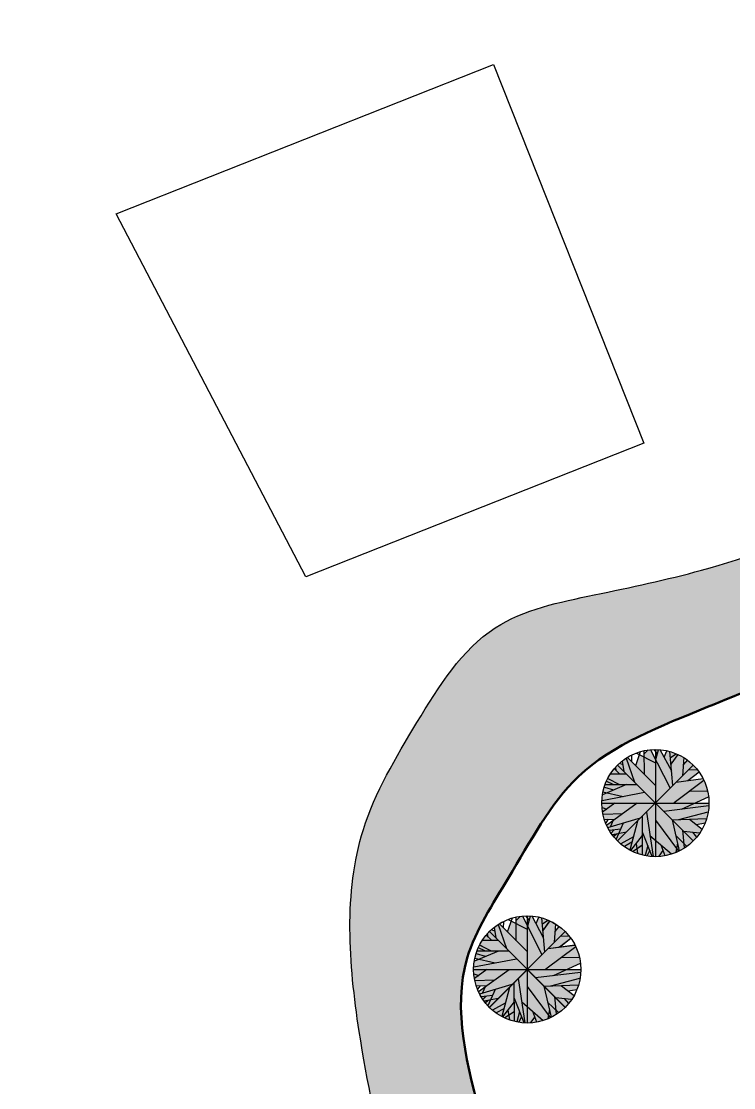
# Model space of a CAD drawing. Header units: inches. Extents: x 1352 to 5457, y 84 to 1168.
# Drawn here: x 2298.998 to 2301.24, y 190.441 to 193.798 of the extents above; entities that cross this region are included whole.
import ezdxf

# ---------------------------------------------------------------- set-up
doc = ezdxf.new("R2010")
doc.units = ezdxf.units.IN
doc.header["$MEASUREMENT"] = 0
doc.linetypes.add('ACAD_ISO10W100', pattern=[18, 12, -3, 0, -3])
for name, color, linetype, lineweight in [('boundary', 250, 'ACAD_ISO10W100', 50), ('CILL', 250, 'Continuous', 9), ('win', 250, 'Continuous', 30)]:
    doc.layers.add(name, color=color, linetype=linetype, lineweight=lineweight)

# ---------------------------------------------------------------- blocks, each defined once
blk = doc.blocks.new('Tree - deciduous plan')
for p, q in [((2.426, 54.9406), (-1.4472, 59.9056)), ((0, 59.9996), (0, -60)), ((-32.6092, 50.4264), (-23.2782, 23.5674)), ((-31.2008, 51.1035), (-0.2149, 20.1818)), ((-26.4472, 46.5894), (-26.2712, 53.8116)), ((-22.0458, 42.0753), (-16.5881, 57.6486)), ((-21.1656, 55.8436), (-0.0388, 45.0094)), ((-12.5388, 54.9406), (-7.9613, 59.4546)), ((-12.3627, 32.1443), (-12.5388, 58.7776)), ((-5.3205, 59.6806), (16.5105, 16.7963)), ((0.4894, 48.6208), (3.6584, 59.6806)), ((18.2711, 35.5298), (5.419, 59.6806)), ((9.8203, 51.5549), (12.8133, 58.5516)), ((19.6795, 19.5047), (16.3344, 57.6486)), ((17.0387, 51.1035), (23.2006, 55.1666)), ((17.7429, 43.6552), (25.4894, 54.2636)), ((31.6513, 50.8778), (30.2429, 30.5643)), ((31.1232, 42.5267), (35.8767, 48.1693)), ((-45.8134, 38.2383), (-40.5318, 33.0471)), ((-43.8768, 36.4326), (-44.405, 40.2696)), ((42, 42), (-42, -42)), ((42, -42), (-42, 42)), ((-40.1797, 44.558), (-36.4825, 43.2038)), ((-37.0107, 47.0408), (-35.25, 35.5298)), ((37.1091, 37.1098), (46.6161, 37.5612)), ((-54.7923, 24.4702), (-47.75, 21.0847)), ((-53.2078, 27.4044), (-40.1797, 20.859)), ((-49.8627, 32.8214), (-32.7853, 32.8214)), ((54.3626, 25.3731), (20.9119, 0.3198)), ((23.3767, 23.3417), (53.3063, 27.4044)), ((36.2288, 25.1474), (48.9049, 35.0784)), ((-59.7219, 2.8025), (-12.0106, 12.0565)), ((-32.2571, 20.6333), (-59.1937, 9.348)), ((-58.6656, 12.7336), (-35.9543, 7.5424)), ((-57.081, 17.9248), (-47.0458, 14.7649)), ((-56.0247, 20.859), (-20.8134, 20.859)), ((38.5175, 13.4107), (58.2359, 13.6364)), ((-54.6162, -24.7335), (-20.2853, 0.0941)), ((29.3626, -6.6771), (59.4682, 7.091)), ((-60, 0), (60, 0)), ((-59.7219, -4.8714), (-54.2641, -6.6771)), ((-45.2853, -0.1316), (-59.0177, -10.0627)), ((-58.4895, -12.3197), (-36.4825, -11.6426)), ((-10.074, -10.0627), (-2.5036, -59.7178)), ((9.2922, -9.1598), (59.6443, -2.8401)), ((26.3697, -18.4138), (58.9401, -9.8369)), ((-57.081, -18.4138), (-45.2853, -17.9624)), ((-52.6797, -18.188), (-55.4966, -22.0251)), ((-53.2078, -27.442), (-16.7641, -16.6081)), ((-47.2219, -19.3166), (-50.2148, -26.3135)), ((-35.9543, -22.4765), (-44.0529, -40.5329)), ((-19.9331, -20.2194), (-28.5599, -52.721)), ((-14.8275, -15.0282), (-14.6515, -57.6865)), ((-0.0388, -19.0909), (25.8415, -53.8495)), ((18.6232, -18.6394), (26.7218, -53.3981)), ((18.7992, -18.6394), (57.3556, -17.2853)), ((38.1654, -18.188), (52.426, -29.0219)), ((45.9119, -24.0564), (55.595, -22.2508)), ((-38.9472, -29.0219), (-51.4472, -30.6018)), ((-46.5177, -30.1504), (-49.5106, -33.536)), ((-32.4331, -32.4075), (-48.1021, -35.5674)), ((-43.7008, -34.6645), (-46.6937, -37.373)), ((-14.6515, -32.1818), (-3.912, -59.4922)), ((30.419, -30.1504), (32.3556, -50.0125)), ((31.4753, -31.279), (49.6091, -33.3103)), ((41.5105, -32.6332), (46.088, -38.0501)), ((-24.6867, -37.8244), (-38.7712, -45.7241)), ((-26.2712, -43.9185), (-34.7219, -48.6583)), ((-14.6515, -36.2445), (-27.6797, -52.9467)), ((-14.6515, -47.3041), (-25.0388, -54.3009)), ((-21.5177, -45.4984), (-19.9331, -56.1065)), ((-8.4895, -47.5298), (-11.4825, -58.5893)), ((-6.2008, -36.2445), (17.919, -57.0094)), ((5.9471, -46.6269), (10.5246, -58.5893)), ((22.8485, -36.4702), (35.3485, -48.4326)), ((24.7852, -44.8213), (23.0246, -54.978)), ((-6.3768, -52.721), (-9.3698, -58.815)), ((8.4119, -53.1724), (3.8344, -59.4922))]:
    blk.add_line(p, q)
blk.add_circle((0, 0), 60)

msp = doc.modelspace()

# ---------------------------------------------------------------- hatches: boundary and pattern name
at = {"layer": 'CILL'}
h = msp.add_hatch(color=256, dxfattribs=at)
h.set_gradient(color1=(91, 91, 91), color2=(156, 156, 156), one_color=1, tint=0.61)
edge = h.paths.add_edge_path()
edge.add_spline(control_points=[(2305.1939, 197.798), (2305.0877, 197.2439), (2304.9201, 196.3698), (2304.6913, 195.2202), (2304.3911, 194.4008), (2304.1198, 193.7345), (2303.8529, 193.3895), (2303.751, 193.2577)], knot_values=[0, 0, 0, 0, 1.693824, 2.671967, 3.506632, 4.312481, 4.810669, 4.810669, 4.810669, 4.810669], degree=3, periodic=0)
edge.add_spline(control_points=[(2303.751, 193.2577), (2303.4849, 192.9448), (2303.0354, 192.5778), (2302.504, 192.0948), (2302.1521, 191.7975), (2301.7762, 191.7069), (2301.44, 191.7608), (2301.1196, 191.6196), (2300.7335, 191.4758), (2300.5557, 191.1289), (2300.3285, 190.7889), (2300.4637, 190.258), (2300.7347, 189.4465), (2301.0435, 188.519), (2301.3283, 187.7359), (2301.4813, 187.2745), (2301.5303, 186.9489), (2301.4971, 186.6585), (2301.4564, 186.3838), (2301.2908, 186.1253), (2301.1148, 185.8346), (2300.8734, 185.5819), (2300.691, 185.4646), (2300.5963, 185.4109)], knot_values=[176.500273, 176.500273, 176.500273, 176.500273, 221.818396, 239.76272, 255.979104, 271.890042, 280.541749, 292.706956, 309.646053, 323.890257, 334.284199, 353.432754, 379.149869, 431.120027, 459.941118, 471.155389, 484.679205, 495.737285, 503.332224, 514.953976, 528.920487, 540.933976, 552.924704, 552.924704, 552.924704, 552.924704], degree=3, periodic=0)
edge.add_spline(control_points=[(2300.5963, 185.4109), (2300.4872, 185.3698), (2300.3296, 185.3103), (2300.0776, 185.0105), (2299.6443, 184.8756), (2299.2002, 184.7521), (2298.834, 184.7325), (2298.406, 184.835), (2297.915, 184.8871), (2297.5047, 185.1294), (2297.1299, 185.2356), (2296.8289, 185.5495), (2296.4977, 185.8846), (2295.6899, 186.5698), (2295.0444, 187.1749), (2294.5148, 187.6713)], knot_values=[0, 0, 0, 0, 0.34115, 0.492686, 1.155878, 1.62825, 1.889211, 2.242412, 2.945312, 3.340311, 3.658788, 4.092722, 4.607327, 5.083919, 7.262947, 7.262947, 7.262947, 7.262947], degree=3, periodic=0)
edge.add_line((2294.5148, 187.6713), (2294.5148, 188.2465))
edge.add_spline(control_points=[(2294.5148, 188.2465), (2295.3293, 187.6055), (2296.2794, 186.8579), (2297.1319, 185.6957), (2297.64, 185.4425), (2298.2627, 185.154), (2299, 185.2467), (2299.7936, 185.5007), (2300.5073, 185.7677), (2301.0347, 186.308), (2301.2187, 186.9324), (2301.0643, 187.6079), (2300.808, 188.3148), (2300.4204, 188.9945), (2300.2528, 189.8085), (2300.0527, 190.5003), (2300.0028, 191.1876), (2300.2421, 191.5911), (2300.4461, 191.9192), (2300.8111, 191.9942), (2301.1772, 192.0709), (2301.5248, 192.1984), (2301.9065, 192.3455), (2302.2498, 192.6158), (2302.6637, 193.0361), (2303.0422, 193.5134), (2303.3845, 193.9483), (2303.6249, 194.343), (2303.8709, 194.6171), (2304.0299, 194.9692), (2304.1196, 195.3217), (2304.2504, 196.2981), (2304.4134, 197.1258), (2304.5484, 197.8111)], knot_values=[0, 0, 0, 0, 3.09476, 3.609754, 4.261795, 4.763076, 5.646519, 6.377463, 7.294716, 7.882094, 8.583945, 9.136106, 9.930948, 10.842233, 11.458736, 12.402556, 13.038096, 13.415114, 13.802114, 14.130435, 14.476747, 14.938459, 15.234958, 15.699535, 16.231601, 17.0056, 17.524467, 17.890093, 18.390682, 18.61642, 19.041844, 19.476788, 21.571365, 21.571365, 21.571365, 21.571365], degree=3, periodic=0)
edge.add_line((2304.5484, 197.8111), (2304.8738, 199.4636))
edge.add_line((2304.8738, 199.4636), (2305.4931, 199.4636))
edge.add_line((2305.4931, 199.4636), (2305.1939, 197.798))
h = msp.add_hatch(color=256, dxfattribs=at)
h.set_gradient(color1=(0, 204, 51), color2=(46, 255, 98), one_color=1, tint=0.59, name='INVSPHERICAL')
h.paths.add_polyline_path([(2301.1308, 191.4353, 0.013628), (2301.1253, 191.4426), (2301.0981, 191.4413), (2301.0593, 191.4026), (2301.0953, 191.4074)])
h.paths.add_polyline_path([(2301.1438, 191.414), (2301.0593, 191.4026), (2300.9937, 191.3369), (2301.1173, 191.3369), (2301.1612, 191.357, 0.08904)])
h.paths.add_polyline_path([(2301.0827, 191.4803, 0.070169), (2301.0396, 191.4993), (2301.049, 191.3922), (2301.0981, 191.4413), (2301.1253, 191.4426, 0.063606), (2301.0945, 191.4723), (2301.0811, 191.4564)])
h.paths.add_polyline_path([(2301.0451, 191.4368), (2301.0088, 191.505, 0.02244), (2300.9937, 191.5057), (2300.9937, 191.3369), (2301.049, 191.3922)])
h.paths.add_polyline_path([(2301.0396, 191.4993, 0.014988), (2301.0298, 191.5018), (2301.0212, 191.4817), (2301.0451, 191.4368)], flags=17)
h.paths.add_polyline_path([(2300.9786, 191.505, 0.01083), (2300.9713, 191.5042), (2300.9585, 191.4915), (2300.9586, 191.4815), (2300.9937, 191.4635), (2300.9937, 191.4754)])
h.paths.add_polyline_path([(2300.9586, 191.4815), (2300.9436, 191.4892), (2300.9316, 191.455), (2300.9589, 191.4278)])
h.paths.add_polyline_path([(2300.9937, 191.4635), (2300.9586, 191.4815), (2300.9589, 191.4278), (2300.9057, 191.4809, 0.029164), (2300.8895, 191.4697), (2300.8913, 191.4584), (2300.8807, 191.4623, 0.090602), (2300.8437, 191.4142), (2300.8807, 191.3956), (2300.935, 191.3956), (2300.9937, 191.3369)])
h.paths.add_polyline_path([(2300.935, 191.3956), (2300.8807, 191.3956), (2300.8437, 191.4142, 0.065557), (2300.8288, 191.3727), (2300.8424, 191.3696), (2300.827, 191.3631, 0.03899), (2300.8249, 191.3369), (2300.9937, 191.3369)])
h.paths.add_polyline_path([(2300.9363, 191.3369), (2300.8249, 191.3369, 0.020209), (2300.8255, 191.3233), (2300.8409, 191.3182), (2300.8274, 191.3084, 0.035514), (2300.8331, 191.2851), (2300.8664, 191.2864)], flags=16)
h.paths.add_polyline_path([(2300.9937, 191.3369), (2300.9363, 191.3369), (2300.84, 191.2673, 0.027559), (2300.8486, 191.2508), (2300.8843, 191.2553), (2300.8778, 191.2408), (2300.9026, 191.2458)], flags=17)
h.paths.add_polyline_path([(2300.9937, 191.3369), (2300.9654, 191.3086), (2300.9766, 191.2347), (2300.9937, 191.22)])
h.paths.add_polyline_path([(2300.9937, 191.22), (2300.9766, 191.2347), (2300.9654, 191.3086), (2300.9026, 191.2458), (2300.8778, 191.2408), (2300.8696, 191.2225, 0.030609), (2300.8845, 191.2083), (2300.9245, 191.2307), (2300.9133, 191.1885, 0.124716), (2300.9937, 191.1682)], flags=17)
h.paths.add_polyline_path([(2300.9937, 191.2831), (2300.9937, 191.1682, 0.158969), (2301.0932, 191.2006), (2301.0577, 191.2346), (2301.0633, 191.2104), (2301.0604, 191.1935)], flags=17)
h.paths.add_polyline_path([(2301.046, 191.2846), (2300.9937, 191.3369), (2300.9937, 191.2831), (2301.0604, 191.1935), (2301.0633, 191.2104)])
h.paths.add_polyline_path([(2301.1624, 191.3369), (2301.1173, 191.3369), (2301.0766, 191.3183), (2301.0195, 191.3111), (2301.0461, 191.2845), (2301.1553, 191.2883, 0.073172)])
h.paths.add_polyline_path([(2301.1228, 191.2693), (2301.1504, 191.2744, 0.021827), (2301.1553, 191.2883), (2301.0461, 191.2845), (2301.0793, 191.2513), (2301.0833, 191.2101), (2301.0932, 191.2006, 0.109035), (2301.1413, 191.2552)])
h.paths.add_polyline_path([(2300.9937, 191.1682, 0.158969), (2301.0932, 191.2006), (2301.0833, 191.2101), (2301.0793, 191.2513), (2301.046, 191.2846), (2301.0633, 191.2104), (2301.0604, 191.1935), (2300.9937, 191.2831)])
h.paths.add_polyline_path([(2300.9654, 191.3086), (2300.9937, 191.3369), (2300.9363, 191.3369), (2300.84, 191.2673, 0.294446), (2300.9937, 191.1682), (2300.9937, 191.22), (2300.9766, 191.2347)])
h.paths.add_polyline_path([(2300.9363, 191.3369), (2300.8249, 191.3369, 0.078145), (2300.8331, 191.2851), (2300.8664, 191.2864)])
h = msp.add_hatch(color=256, dxfattribs=at)
h.set_gradient(color1=(0, 204, 51), color2=(46, 255, 98), one_color=1, tint=0.59, name='INVSPHERICAL')
h.paths.add_polyline_path([(2300.9937, 191.3369), (2300.9363, 191.3369), (2300.84, 191.2673, 0.027559), (2300.8486, 191.2508), (2300.8843, 191.2553), (2300.8778, 191.2408), (2300.9026, 191.2458)])
h.paths.add_polyline_path([(2300.9363, 191.3369), (2300.8249, 191.3369, 0.020209), (2300.8255, 191.3233), (2300.8409, 191.3182), (2300.8274, 191.3084, 0.035514), (2300.8331, 191.2851), (2300.8664, 191.2864)])
h = msp.add_hatch(color=256, dxfattribs=at)
h.set_gradient(color1=(0, 204, 51), color2=(46, 255, 98), one_color=1, tint=0.59, name='INVSPHERICAL')
h.paths.add_polyline_path([(2301.1173, 191.3369), (2300.9937, 191.3369), (2301.0195, 191.3111), (2301.0766, 191.3183)])
h.paths.add_polyline_path([(2300.9937, 191.2831), (2300.9937, 191.1682, 0.158969), (2301.0932, 191.2006), (2301.0577, 191.2346), (2301.0633, 191.2104), (2301.0604, 191.1935)], flags=17)
h.paths.add_polyline_path([(2301.0793, 191.2513), (2301.046, 191.2846), (2301.0633, 191.2104), (2301.0604, 191.1935), (2300.9937, 191.2831), (2300.9937, 191.1682, 0.158969), (2301.0932, 191.2006), (2301.0833, 191.2101)])
h = msp.add_hatch(color=256, dxfattribs=at)
h.set_gradient(color1=(0, 204, 51), color2=(46, 255, 98), one_color=1, tint=0.59, name='INVSPHERICAL')
h.paths.add_polyline_path([(2300.9654, 191.3086), (2300.9026, 191.2458), (2300.8778, 191.2408), (2300.8696, 191.2225, 0.030609), (2300.8845, 191.2083), (2300.9245, 191.2307), (2300.9133, 191.1885, 0.124716), (2300.9937, 191.1682), (2300.9937, 191.22), (2300.9766, 191.2347)])
h = msp.add_hatch(color=256, dxfattribs=at)
h.set_gradient(color1=(0, 204, 51), color2=(46, 255, 98), one_color=1, tint=0.59, name='INVSPHERICAL')
h.paths.add_polyline_path([(2300.9937, 191.2831), (2300.9937, 191.1682, 0.158969), (2301.0932, 191.2006), (2301.0833, 191.2101), (2301.0793, 191.2513), (2301.046, 191.2846), (2301.0633, 191.2104), (2301.0604, 191.1935)])
h = msp.add_hatch(color=256, dxfattribs=at)
h.set_gradient(color1=(0, 204, 51), color2=(46, 255, 98), one_color=1, tint=0.59, name='INVSPHERICAL')
h.paths.add_polyline_path([(2300.7275, 190.9114, 0.013628), (2300.7219, 190.9187), (2300.6947, 190.9174), (2300.656, 190.8787), (2300.692, 190.8836)])
h.paths.add_polyline_path([(2300.7405, 190.8902), (2300.656, 190.8787), (2300.5904, 190.8131), (2300.714, 190.8131), (2300.7579, 190.8332, 0.08904)])
h.paths.add_polyline_path([(2300.6794, 190.9564, 0.070169), (2300.6363, 190.9755), (2300.6457, 190.8684), (2300.6947, 190.9174), (2300.7219, 190.9187, 0.063606), (2300.6911, 190.9484), (2300.6777, 190.9325)])
h.paths.add_polyline_path([(2300.6417, 190.913), (2300.6055, 190.9811, 0.02244), (2300.5904, 190.9818), (2300.5904, 190.8131), (2300.6457, 190.8684)])
h.paths.add_polyline_path([(2300.6363, 190.9755, 0.014988), (2300.6265, 190.9779), (2300.6179, 190.9578), (2300.6417, 190.913)], flags=17)
h.paths.add_polyline_path([(2300.5753, 190.9811, 0.01083), (2300.568, 190.9803), (2300.5552, 190.9677), (2300.5552, 190.9576), (2300.5904, 190.9396), (2300.5904, 190.9515)])
h.paths.add_polyline_path([(2300.5552, 190.9576), (2300.5402, 190.9653), (2300.5283, 190.9312), (2300.5556, 190.9039)])
h.paths.add_polyline_path([(2300.5904, 190.9396), (2300.5552, 190.9576), (2300.5556, 190.9039), (2300.5023, 190.9571, 0.029164), (2300.4862, 190.9458), (2300.4879, 190.9345), (2300.4773, 190.9384, 0.090602), (2300.4403, 190.8903), (2300.4773, 190.8717), (2300.5317, 190.8717), (2300.5904, 190.8131)])
h.paths.add_polyline_path([(2300.5317, 190.8717), (2300.4773, 190.8717), (2300.4403, 190.8903, 0.065557), (2300.4254, 190.8489), (2300.4391, 190.8457), (2300.4236, 190.8393, 0.03899), (2300.4216, 190.8131), (2300.5904, 190.8131)])
h.paths.add_polyline_path([(2300.5329, 190.8131), (2300.4216, 190.8131, 0.020209), (2300.4222, 190.7994), (2300.4376, 190.7943), (2300.424, 190.7845, 0.035514), (2300.4297, 190.7613), (2300.4631, 190.7626)], flags=16)
h.paths.add_polyline_path([(2300.5904, 190.8131), (2300.5329, 190.8131), (2300.4366, 190.7434, 0.027559), (2300.4452, 190.727), (2300.481, 190.7315), (2300.4745, 190.717), (2300.4992, 190.7219)], flags=17)
h.paths.add_polyline_path([(2300.5904, 190.8131), (2300.562, 190.7847), (2300.5733, 190.7108), (2300.5904, 190.6961)])
h.paths.add_polyline_path([(2300.5904, 190.6961), (2300.5733, 190.7108), (2300.562, 190.7847), (2300.4992, 190.7219), (2300.4745, 190.717), (2300.4663, 190.6987, 0.030609), (2300.4812, 190.6844), (2300.5212, 190.7068), (2300.51, 190.6647, 0.124716), (2300.5904, 190.6443)], flags=17)
h.paths.add_polyline_path([(2300.5904, 190.7592), (2300.5904, 190.6443, 0.158969), (2300.6898, 190.6768), (2300.6544, 190.7107), (2300.66, 190.6866), (2300.657, 190.6697)], flags=17)
h.paths.add_polyline_path([(2300.6427, 190.7607), (2300.5904, 190.8131), (2300.5904, 190.7592), (2300.657, 190.6697), (2300.66, 190.6866)])
h.paths.add_polyline_path([(2300.7591, 190.8131), (2300.714, 190.8131), (2300.6732, 190.7944), (2300.6162, 190.7873), (2300.6428, 190.7606), (2300.7519, 190.7645, 0.073172)])
h.paths.add_polyline_path([(2300.7194, 190.7454), (2300.7471, 190.7506, 0.021827), (2300.7519, 190.7645), (2300.6428, 190.7606), (2300.676, 190.7274), (2300.68, 190.6862), (2300.6898, 190.6768, 0.109035), (2300.738, 190.7313)])
h.paths.add_polyline_path([(2300.5904, 190.6443, 0.158969), (2300.6898, 190.6768), (2300.68, 190.6862), (2300.676, 190.7274), (2300.6427, 190.7607), (2300.66, 190.6866), (2300.657, 190.6697), (2300.5904, 190.7592)])
h.paths.add_polyline_path([(2300.562, 190.7847), (2300.5904, 190.8131), (2300.5329, 190.8131), (2300.4366, 190.7434, 0.294446), (2300.5904, 190.6443), (2300.5904, 190.6961), (2300.5733, 190.7108)])
h.paths.add_polyline_path([(2300.5329, 190.8131), (2300.4216, 190.8131, 0.078145), (2300.4297, 190.7613), (2300.4631, 190.7626)])
h = msp.add_hatch(color=256, dxfattribs=at)
h.set_gradient(color1=(0, 204, 51), color2=(46, 255, 98), one_color=1, tint=0.59, name='INVSPHERICAL')
h.paths.add_polyline_path([(2300.5904, 190.8131), (2300.5329, 190.8131), (2300.4366, 190.7434, 0.027559), (2300.4452, 190.727), (2300.481, 190.7315), (2300.4745, 190.717), (2300.4992, 190.7219)])
h.paths.add_polyline_path([(2300.5329, 190.8131), (2300.4216, 190.8131, 0.020209), (2300.4222, 190.7994), (2300.4376, 190.7943), (2300.424, 190.7845, 0.035514), (2300.4297, 190.7613), (2300.4631, 190.7626)])
h = msp.add_hatch(color=256, dxfattribs=at)
h.set_gradient(color1=(0, 204, 51), color2=(46, 255, 98), one_color=1, tint=0.59, name='INVSPHERICAL')
h.paths.add_polyline_path([(2300.562, 190.7847), (2300.4992, 190.7219), (2300.4745, 190.717), (2300.4663, 190.6987, 0.030609), (2300.4812, 190.6844), (2300.5212, 190.7068), (2300.51, 190.6647, 0.124716), (2300.5904, 190.6443), (2300.5904, 190.6961), (2300.5733, 190.7108)])
h = msp.add_hatch(color=256, dxfattribs=at)
h.set_gradient(color1=(0, 204, 51), color2=(46, 255, 98), one_color=1, tint=0.59, name='INVSPHERICAL')
h.paths.add_polyline_path([(2300.714, 190.8131), (2300.5904, 190.8131), (2300.6162, 190.7873), (2300.6732, 190.7944)])
h.paths.add_polyline_path([(2300.5904, 190.7592), (2300.5904, 190.6443, 0.158969), (2300.6898, 190.6768), (2300.6544, 190.7107), (2300.66, 190.6866), (2300.657, 190.6697)], flags=17)
h.paths.add_polyline_path([(2300.676, 190.7274), (2300.6427, 190.7607), (2300.66, 190.6866), (2300.657, 190.6697), (2300.5904, 190.7592), (2300.5904, 190.6443, 0.158969), (2300.6898, 190.6768), (2300.68, 190.6862)])
h = msp.add_hatch(color=256, dxfattribs=at)
h.set_gradient(color1=(0, 204, 51), color2=(46, 255, 98), one_color=1, tint=0.59, name='INVSPHERICAL')
h.paths.add_polyline_path([(2300.5904, 190.7592), (2300.5904, 190.6443, 0.158969), (2300.6898, 190.6768), (2300.68, 190.6862), (2300.676, 190.7274), (2300.6427, 190.7607), (2300.66, 190.6866), (2300.657, 190.6697)])

# ---------------------------------------------------------------- linework, layer by layer
for p, q in [((2300.9193, 191.468), (2300.9198, 191.4883)), ((2300.9317, 191.4553), (2300.947, 191.4991)), ((2300.9342, 191.494), (2300.9936, 191.4635)), ((2300.9584, 191.4915), (2300.9713, 191.5041)), ((2300.9589, 191.4273), (2300.9584, 191.5022)), ((2300.9787, 191.5048), (2301.0401, 191.3842)), ((2301.0005, 191.4915), (2300.9896, 191.5054)), ((2300.9937, 191.5057), (2300.9937, 191.1682)), ((2300.9951, 191.4737), (2301.004, 191.5048)), ((2301.0451, 191.4369), (2301.0089, 191.5048)), ((2301.0213, 191.4819), (2301.0297, 191.5016)), ((2301.049, 191.3918), (2301.0396, 191.4991)), ((2301.0416, 191.4807), (2301.0589, 191.4921)), ((2301.0436, 191.4597), (2301.0654, 191.4895)), ((2301.1118, 191.4551), (2300.8756, 191.2188)), ((2301.1118, 191.2188), (2300.8756, 191.4551)), ((2300.8807, 191.4622), (2300.8911, 191.4584)), ((2300.8896, 191.4692), (2300.8945, 191.4369)), ((2300.902, 191.4788), (2300.9282, 191.4032)), ((2300.9059, 191.4807), (2300.9931, 191.3937)), ((2301.0827, 191.48), (2301.0787, 191.4229)), ((2301.0812, 191.4565), (2301.0946, 191.4724)), ((2300.8534, 191.4292), (2300.9015, 191.4292)), ((2300.8648, 191.4445), (2300.8797, 191.4299)), ((2300.8703, 191.4394), (2300.8688, 191.4502)), ((2301.0956, 191.4077), (2301.1312, 191.4356)), ((2301.0981, 191.4413), (2301.1248, 191.4426)), ((2300.903, 191.395), (2300.8272, 191.3632)), ((2300.8331, 191.3873), (2300.8614, 191.3785)), ((2300.8361, 191.3956), (2300.9351, 191.3956)), ((2300.8396, 191.4058), (2300.8594, 191.3962)), ((2300.844, 191.414), (2300.8807, 191.3956)), ((2301.1466, 191.4083), (2301.0525, 191.3378)), ((2301.0594, 191.4026), (2301.1436, 191.414)), ((2300.8257, 191.3448), (2300.9599, 191.3708)), ((2300.8287, 191.3727), (2300.8926, 191.3581)), ((2301.0763, 191.3182), (2301.1609, 191.3569)), ((2301.102, 191.3746), (2301.1575, 191.3753)), ((2300.8249, 191.3369), (2301.1624, 191.3369)), ((2300.8257, 191.3232), (2300.8411, 191.3182)), ((2300.8663, 191.3366), (2300.8277, 191.3086)), ((2300.8401, 191.2674), (2300.9366, 191.3372)), ((2301.0198, 191.3112), (2301.1614, 191.3289)), ((2300.8292, 191.3023), (2300.8911, 191.3042)), ((2300.8331, 191.2851), (2300.8663, 191.2864)), ((2300.8455, 191.2858), (2300.8376, 191.275)), ((2300.844, 191.2597), (2300.9465, 191.2902)), ((2300.952, 191.2947), (2300.9525, 191.1747)), ((2300.9654, 191.3086), (2300.9866, 191.169)), ((2301.0466, 191.2845), (2301.155, 191.2883)), ((2301.0679, 191.2851), (2301.1595, 191.3093)), ((2301.101, 191.2858), (2301.1411, 191.2553)), ((2300.8841, 191.2553), (2300.849, 191.2509)), ((2300.8609, 191.2826), (2300.8525, 191.2629)), ((2300.8629, 191.2521), (2300.8544, 191.2426)), ((2300.8926, 191.2737), (2300.8698, 191.2229)), ((2300.9376, 191.2801), (2300.9134, 191.1887)), ((2300.9936, 191.2832), (2301.0664, 191.1855)), ((2301.0461, 191.2845), (2301.0688, 191.1867)), ((2301.0792, 191.2521), (2301.0847, 191.1963)), ((2301.1228, 191.2693), (2301.15, 191.2743)), ((2300.9025, 191.2458), (2300.8584, 191.2369)), ((2300.8708, 191.2394), (2300.8624, 191.2318)), ((2300.9243, 191.2305), (2300.8846, 191.2083)), ((2300.9525, 191.235), (2300.9158, 191.188)), ((2300.9525, 191.2464), (2300.9827, 191.1696)), ((2300.9762, 191.235), (2301.0441, 191.1766)), ((2301.0579, 191.2344), (2301.0931, 191.2007)), ((2301.0822, 191.249), (2301.1332, 191.2432)), ((2301.1104, 191.2451), (2301.1233, 191.2299)), ((2300.9198, 191.2134), (2300.896, 191.2001)), ((2300.9525, 191.2039), (2300.9233, 191.1842)), ((2300.9332, 191.209), (2300.9376, 191.1791)), ((2300.9698, 191.2033), (2300.9614, 191.1721)), ((2300.9758, 191.1887), (2300.9673, 191.1715)), ((2301.0173, 191.1874), (2301.0045, 191.1696)), ((2301.0104, 191.2058), (2301.0233, 191.1721)), ((2301.0634, 191.2109), (2301.0584, 191.1823)), ((2300.4986, 190.9549), (2300.5249, 190.8794)), ((2300.5026, 190.9568), (2300.5897, 190.8698)), ((2300.516, 190.9441), (2300.5165, 190.9644)), ((2300.5283, 190.9314), (2300.5437, 190.9752)), ((2300.5308, 190.9701), (2300.5902, 190.9397)), ((2300.5551, 190.9676), (2300.568, 190.9803)), ((2300.5556, 190.9035), (2300.5551, 190.9784)), ((2300.5754, 190.9809), (2300.6368, 190.8603)), ((2300.5972, 190.9676), (2300.5863, 190.9816)), ((2300.5904, 190.9818), (2300.5904, 190.6443)), ((2300.5917, 190.9498), (2300.6006, 190.9809)), ((2300.6417, 190.913), (2300.6056, 190.9809)), ((2300.618, 190.9581), (2300.6264, 190.9777)), ((2300.6457, 190.8679), (2300.6363, 190.9752)), ((2300.6383, 190.9568), (2300.6556, 190.9682)), ((2300.6403, 190.9359), (2300.662, 190.9657)), ((2300.6794, 190.9562), (2300.6754, 190.899)), ((2300.4615, 190.9206), (2300.4764, 190.906)), ((2300.4669, 190.9155), (2300.4655, 190.9263)), ((2300.7085, 190.9312), (2300.4722, 190.6949)), ((2300.7085, 190.6949), (2300.4722, 190.9312)), ((2300.4773, 190.9384), (2300.4877, 190.9346)), ((2300.4863, 190.9454), (2300.4912, 190.913)), ((2300.6779, 190.9327), (2300.6913, 190.9485)), ((2300.6947, 190.9174), (2300.7215, 190.9187)), ((2300.4407, 190.8901), (2300.4773, 190.8717)), ((2300.4501, 190.9054), (2300.4981, 190.9054)), ((2300.7432, 190.8844), (2300.6492, 190.814)), ((2300.6561, 190.8787), (2300.7403, 190.8901)), ((2300.6922, 190.8838), (2300.7279, 190.9117)), ((2300.4996, 190.8711), (2300.4239, 190.8394)), ((2300.4254, 190.8489), (2300.4892, 190.8343)), ((2300.4298, 190.8635), (2300.458, 190.8546)), ((2300.4328, 190.8717), (2300.5318, 190.8717)), ((2300.4362, 190.8819), (2300.4561, 190.8724)), ((2300.6987, 190.8508), (2300.7541, 190.8514)), ((2300.4224, 190.821), (2300.5566, 190.847)), ((2300.6729, 190.7943), (2300.7576, 190.833)), ((2300.4216, 190.8131), (2300.7591, 190.8131)), ((2300.4224, 190.7994), (2300.4377, 190.7943)), ((2300.463, 190.8127), (2300.4244, 190.7848)), ((2300.4367, 190.7435), (2300.5333, 190.8133)), ((2300.562, 190.7848), (2300.5833, 190.6451)), ((2300.6165, 190.7873), (2300.7581, 190.8051)), ((2300.6645, 190.7613), (2300.7561, 190.7854)), ((2300.4258, 190.7784), (2300.4877, 190.7803)), ((2300.4298, 190.7613), (2300.463, 190.7626)), ((2300.4422, 190.7619), (2300.4343, 190.7511)), ((2300.4407, 190.7359), (2300.5432, 190.7664)), ((2300.4575, 190.7587), (2300.4491, 190.7391)), ((2300.4892, 190.7499), (2300.4665, 190.6991)), ((2300.5343, 190.7562), (2300.51, 190.6648)), ((2300.5486, 190.7708), (2300.5491, 190.6508)), ((2300.5902, 190.7594), (2300.663, 190.6616)), ((2300.6427, 190.7606), (2300.6655, 190.6629)), ((2300.6432, 190.7606), (2300.7517, 190.7645)), ((2300.6977, 190.7619), (2300.7378, 190.7314)), ((2300.7195, 190.7454), (2300.7467, 190.7505)), ((2300.4808, 190.7314), (2300.4457, 190.727)), ((2300.4595, 190.7283), (2300.4511, 190.7188)), ((2300.4991, 190.7219), (2300.4551, 190.713)), ((2300.4674, 190.7156), (2300.459, 190.708)), ((2300.5491, 190.7226), (2300.5793, 190.6458)), ((2300.6759, 190.7283), (2300.6814, 190.6724)), ((2300.6789, 190.7251), (2300.7299, 190.7194)), ((2300.7071, 190.7213), (2300.72, 190.7061)), ((2300.5209, 190.7067), (2300.4813, 190.6845)), ((2300.5165, 190.6896), (2300.4927, 190.6762)), ((2300.5491, 190.7111), (2300.5125, 190.6642)), ((2300.5298, 190.6851), (2300.5343, 190.6553)), ((2300.5729, 190.7111), (2300.6407, 190.6527)), ((2300.6071, 190.6819), (2300.62, 190.6483)), ((2300.6546, 190.7105), (2300.6898, 190.6769)), ((2300.6601, 190.687), (2300.6551, 190.6584)), ((2300.5491, 190.68), (2300.5199, 190.6604)), ((2300.5665, 190.6794), (2300.5581, 190.6483)), ((2300.5724, 190.6648), (2300.564, 190.6477)), ((2300.614, 190.6635), (2300.6011, 190.6458))]:
    msp.add_line(p, q)
for centre in [(2300.9937, 191.3369), (2300.5904, 190.8131)]:
    msp.add_circle(centre, 0.1687)
at = {"layer": 'boundary'}
msp.add_open_spline([(2303.751, 193.2577), (2303.4849, 192.9448), (2303.0354, 192.5778), (2302.504, 192.0948), (2302.1521, 191.7975), (2301.7762, 191.7069), (2301.44, 191.7608), (2301.1196, 191.6196), (2300.7335, 191.4758), (2300.5557, 191.1289), (2300.3285, 190.7889), (2300.4637, 190.258), (2300.7347, 189.4465), (2301.0435, 188.519), (2301.3283, 187.7359), (2301.4813, 187.2745), (2301.5303, 186.9489), (2301.4971, 186.6585), (2301.4564, 186.3838), (2301.2908, 186.1253), (2301.1148, 185.8346), (2300.8734, 185.5819), (2300.691, 185.4646), (2300.5963, 185.4109)], degree=3, knots=[176.500273, 176.500273, 176.500273, 176.500273, 221.818396, 239.76272, 255.979104, 271.890042, 280.541749, 292.706956, 309.646053, 323.890257, 334.284199, 353.432754, 379.149869, 431.120027, 459.941118, 471.155389, 484.679205, 495.737285, 503.332224, 514.953976, 528.920487, 540.933976, 552.924704, 552.924704, 552.924704, 552.924704], dxfattribs=at)
msp.add_open_spline([(2303.751, 193.2577), (2303.4849, 192.9448), (2303.0354, 192.5778), (2302.504, 192.0948), (2302.1521, 191.7975), (2301.7762, 191.7069), (2301.44, 191.7608), (2301.1196, 191.6196), (2300.7335, 191.4758), (2300.5557, 191.1289), (2300.3285, 190.7889), (2300.4637, 190.258), (2300.7347, 189.4465), (2301.0435, 188.519), (2301.3283, 187.7359), (2301.4813, 187.2745), (2301.5303, 186.9489), (2301.4971, 186.6585), (2301.4564, 186.3838), (2301.2908, 186.1253), (2301.1148, 185.8346), (2300.8734, 185.5819), (2300.691, 185.4646), (2300.5963, 185.4109)], degree=3, knots=[176.500273, 176.500273, 176.500273, 176.500273, 221.818396, 239.76272, 255.979104, 271.890042, 280.541749, 292.706956, 309.646053, 323.890257, 334.284199, 353.432754, 379.149869, 431.120027, 459.941118, 471.155389, 484.679205, 495.737285, 503.332224, 514.953976, 528.920487, 540.933976, 552.924704, 552.924704, 552.924704, 552.924704], dxfattribs=at)
at = {"layer": 'win'}
for p, q in [((2299.2972, 193.1917), (2300.4847, 193.6624)), ((2300.4847, 193.6624), (2300.9571, 192.4705)), ((2299.894, 192.0492), (2299.2972, 193.1917)), ((2300.9571, 192.4705), (2299.894, 192.0492))]:
    msp.add_line(p, q, dxfattribs=at)
msp.add_spline([(2294.5148, 188.2465), (2296.7908, 186.1495), (2297.1283, 185.7605), (2297.6864, 185.4234), (2298.1536, 185.2418), (2299.0362, 185.2807), (2299.7371, 185.4882), (2300.5678, 185.8772), (2300.9701, 186.3052), (2301.1648, 186.9795), (2301.074, 187.5241), (2300.8014, 188.2708), (2300.4251, 189.1007), (2300.2693, 189.6972), (2300.0616, 190.6179), (2300.0746, 191.2533), (2300.2433, 191.5904), (2300.4899, 191.8887), (2300.8014, 191.9924), (2301.1389, 192.0702), (2301.5761, 192.2188), (2301.8486, 192.3355), (2302.225, 192.6079), (2302.6014, 192.9839), (2303.0946, 193.5804), (2303.4061, 193.9954), (2303.6094, 194.2993), (2303.9027, 194.705), (2303.998, 194.9096), (2304.1108, 195.3198), (2304.1784, 195.7495), (2304.5484, 197.8111)], degree=3, dxfattribs=at)
msp.add_spline([(2294.5148, 188.2465), (2296.7908, 186.1495), (2297.1283, 185.7605), (2297.6864, 185.4234), (2298.1536, 185.2418), (2299.0362, 185.2807), (2299.7371, 185.4882), (2300.5678, 185.8772), (2300.9701, 186.3052), (2301.1648, 186.9795), (2301.074, 187.5241), (2300.8014, 188.2708), (2300.4251, 189.1007), (2300.2693, 189.6972), (2300.0616, 190.6179), (2300.0746, 191.2533), (2300.2433, 191.5904), (2300.4899, 191.8887), (2300.8014, 191.9924), (2301.1389, 192.0702), (2301.5761, 192.2188), (2301.8486, 192.3355), (2302.225, 192.6079), (2302.6014, 192.9839), (2303.0946, 193.5804), (2303.4061, 193.9954), (2303.6094, 194.2993), (2303.9027, 194.705), (2303.998, 194.9096), (2304.1108, 195.3198), (2304.1784, 195.7495), (2304.5484, 197.8111)], degree=3, dxfattribs=at)

# ---------------------------------------------------------------- block references
at = {"layer": 'CILL', "xscale": 0.002812499999947704, "yscale": 0.002812499999947704, "zscale": 0.002812499999947704}
for p in [(2300.9937, 191.3369), (2300.5904, 190.8131)]:
    msp.add_blockref('Tree - deciduous plan', p, dxfattribs=at)

doc.saveas('drawing.dxf')
